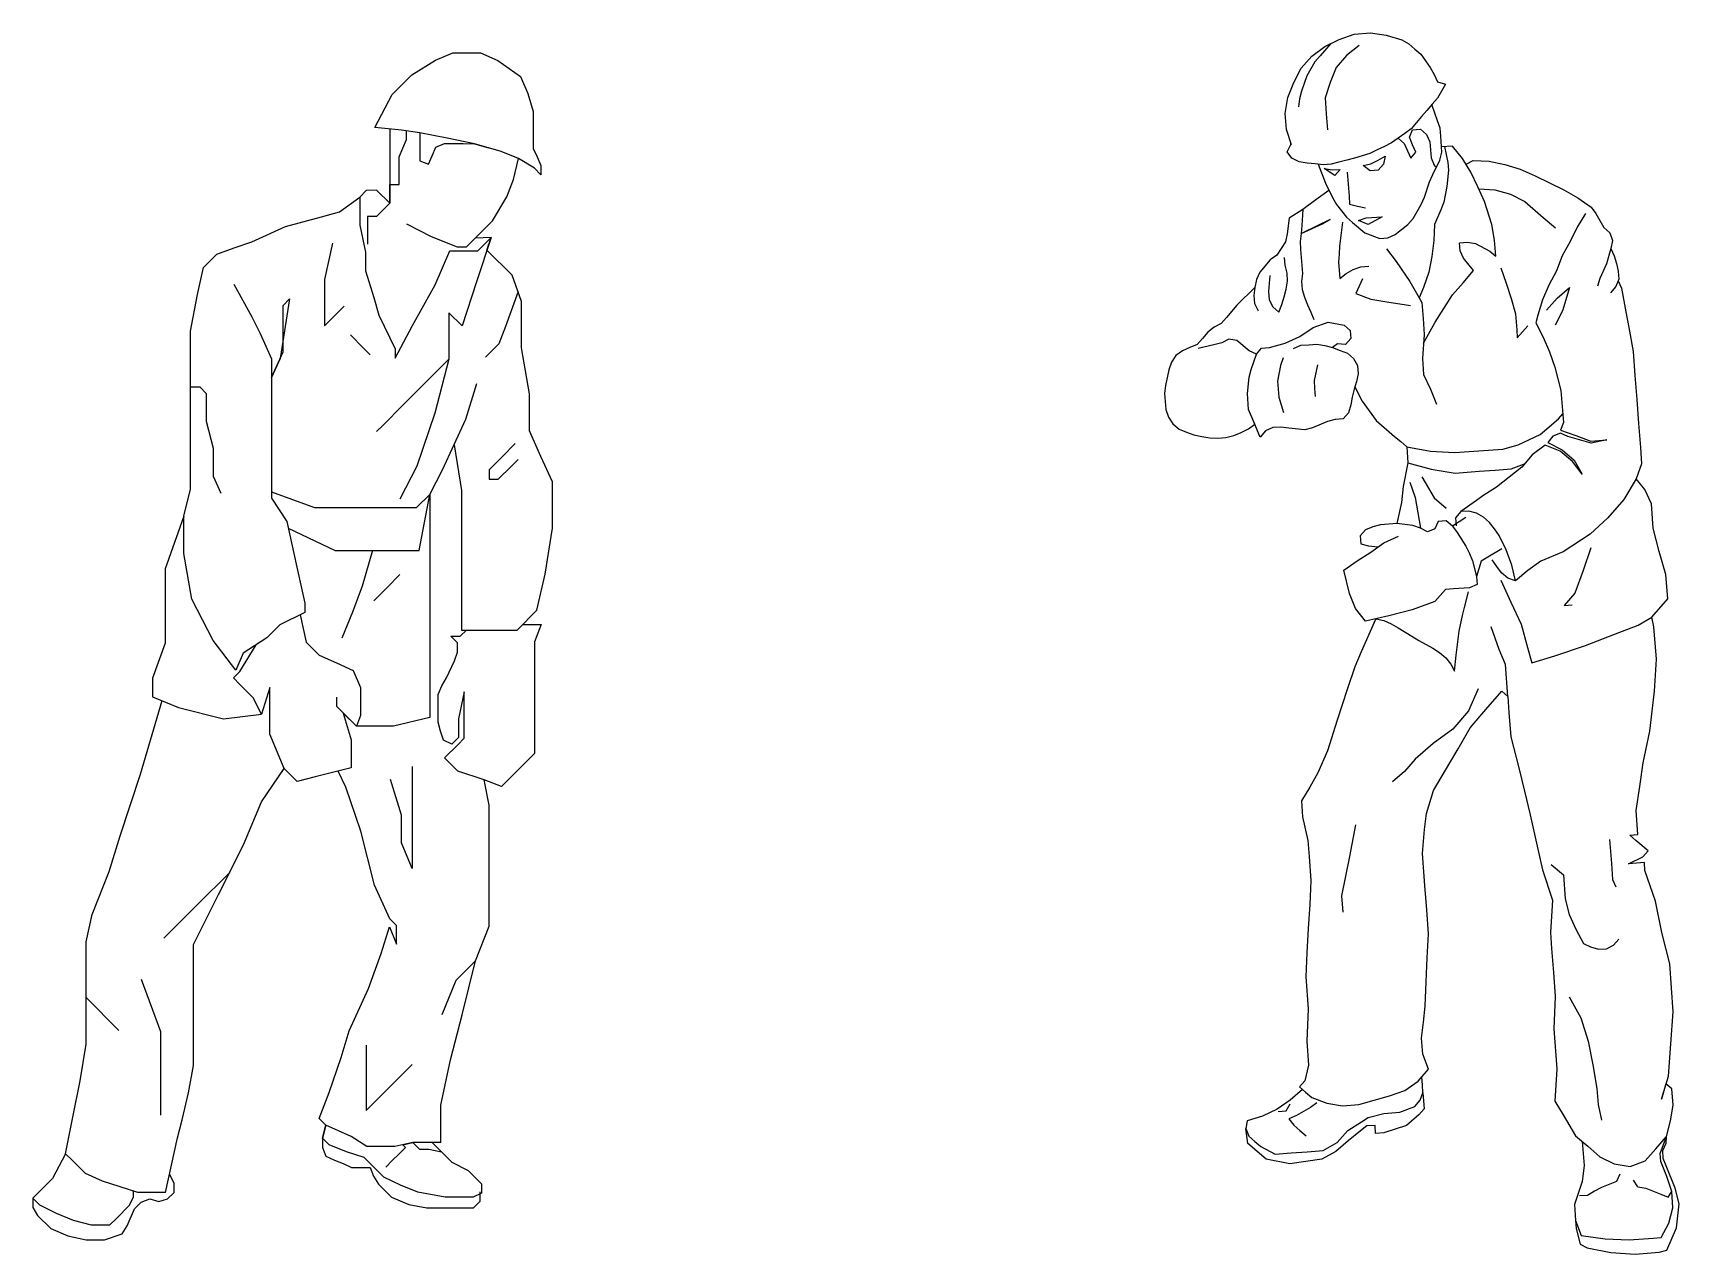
# Model space of a CAD drawing. Header units: millimetres. Extents: x 1863 to 12650, y 1010 to 8049.
# Drawn here: x 7477 to 9685, y 3498 to 5137 of the extents above; entities that cross this region are included whole.
import ezdxf

# ---------------------------------------------------------------- set-up
doc = ezdxf.new("R2010")
doc.units = ezdxf.units.MM

msp = doc.modelspace()

# ---------------------------------------------------------------- linework, layer by layer
at = {"color": 18, "true_color": 0x000000}
for p, q in [((9210, 5118.7), (9229.4, 5128.1)), ((9229.4, 5128.1), (9249.7, 5135.4)), ((9249.7, 5135.4), (9271.2, 5137)), ((9271.2, 5137), (9292.6, 5134)), ((9292.6, 5134), (9313.3, 5127.6)), ((9313.3, 5127.6), (9322.7, 5122.4)), ((8017.3, 5100.6), (8040.3, 5110.2)), ((8040.3, 5110.2), (8077.7, 5110.2)), ((8077.7, 5110.2), (8100.6, 5100.1)), ((9178.4, 5089.5), (9192.5, 5105.9)), ((9192.5, 5105.9), (9210, 5118.7)), ((9203.9, 5106.2), (9196.8, 5098)), ((9218, 5122.6), (9203.9, 5106.2)), ((9239.3, 5106.9), (9225.2, 5090.5)), ((9256.3, 5120.2), (9239.3, 5106.9)), ((9322.7, 5122.4), (9330.9, 5115.4)), ((9330.9, 5115.4), (9339.1, 5108.3)), ((9339.1, 5108.3), (9351.6, 5090.7)), ((7959.1, 5054.3), (7985.6, 5080.7)), ((7985.6, 5080.7), (8017.3, 5100.6)), ((8100.6, 5100.1), (8131, 5078.3)), ((9168.6, 5070.3), (9178.4, 5089.5)), ((9186.2, 5079.3), (9182.5, 5069.1)), ((9196.8, 5098), (9186.2, 5079.3)), ((9225.2, 5090.5), (9217.3, 5070.4)), ((9351.6, 5090.7), (9356.9, 5081.3)), ((9356.9, 5081.3), (9361.5, 5071.5)), ((8131, 5078.3), (8141.2, 5055.6)), ((9160.3, 5050.3), (9168.6, 5070.3)), ((9178.8, 5058.9), (9176.3, 5048.4)), ((9182.5, 5069.1), (9178.8, 5058.9)), ((9217.3, 5070.4), (9210.4, 5050)), ((9366.8, 5058.7), (9361.2, 5049.4)), ((9361.5, 5071.5), (9371.8, 5068.2)), ((9371.8, 5068.2), (9366.8, 5058.7)), ((7935.7, 5010.2), (7959.1, 5054.3)), ((8141.2, 5055.6), (8148.3, 5031.6)), ((9157, 5029), (9160.3, 5050.3)), ((9176.3, 5048.4), (9175, 5037.7)), ((9210.4, 5050), (9212, 5028.4)), ((9354.1, 5041.2), (9347.1, 5033.1)), ((9354, 5039.6), (9354.1, 5041.2)), ((9361.1, 5019.2), (9354, 5039.6)), ((9361.2, 5049.4), (9354.1, 5041.2)), ((8148.3, 5031.6), (8148.3, 5006.7)), ((9158.6, 5007.5), (9157, 5029)), ((9212, 5028.4), (9212.8, 5017.6)), ((9212.8, 5017.6), (9213.6, 5006.9)), ((9333, 5016.7), (9325.9, 5008.5)), ((9340, 5024.9), (9333, 5016.7)), ((9347.1, 5033.1), (9340, 5024.9)), ((9364.9, 5009.1), (9361.1, 5019.2)), ((7971.4, 5006.7), (7935.7, 5010.2)), ((7955.8, 5008.2), (7955.8, 4983.3)), ((7968.3, 4970.8), (7978, 4993.8)), ((7996.1, 5002.9), (7971.4, 5006.7)), ((7978, 4993.8), (7978, 5005.7)), ((8032.8, 4995.9), (7996.1, 5002.9)), ((7996.1, 5002.9), (7996.1, 4990.4)), ((8069.4, 4988), (8032.8, 4995.9)), ((8148.3, 5006.7), (8148.3, 4994.2)), ((8148.3, 4994.2), (8148.3, 4981.7)), ((9165.6, 4987), (9158.6, 5007.5)), ((9308.5, 4995.8), (9299.7, 4989.5)), ((9317.3, 5002), (9308.5, 4995.8)), ((9308.5, 4995.8), (9316.7, 4988.7)), ((9325.9, 5008.5), (9317.3, 5002)), ((9323.8, 4996.9), (9327.6, 5007)), ((9327.6, 4986.8), (9323.8, 4996.9)), ((9327.6, 5007), (9338.3, 5007.8)), ((9338.3, 5007.8), (9346.5, 5000.8)), ((9346.5, 5000.8), (9351.1, 4991)), ((9351.1, 4991), (9351.9, 4980.2)), ((9365.7, 4998.3), (9364.9, 5009.1)), ((9367.3, 4976.8), (9365.7, 4998.3)), ((7955.8, 4983.3), (7955.8, 4933.4)), ((7968.3, 4958.3), (7968.3, 4970.8)), ((7996.1, 4990.4), (7996.1, 4965.5)), ((8007.6, 4960.7), (8012.8, 4972.1)), ((8012.8, 4972.1), (8017.7, 4983.5)), ((8017.7, 4983.5), (8029.1, 4988.5)), ((8029.1, 4988.5), (8041.6, 4988.5)), ((8041.6, 4988.5), (8054.1, 4988.5)), ((8054.1, 4988.5), (8069.4, 4988)), ((8105.4, 4977.8), (8069.4, 4988)), ((8069.4, 4988), (8088.4, 4982.6)), ((8128.6, 4968.5), (8105.4, 4977.8)), ((8148.3, 4981.7), (8153.7, 4970.5)), ((8153.7, 4970.5), (8158.6, 4959)), ((9159.7, 4977.5), (9164.7, 4987.1)), ((9165.9, 4968.7), (9159.7, 4977.5)), ((9164.7, 4987.1), (9164.5, 4990.1)), ((9175.6, 4964), (9165.9, 4968.7)), ((9249.9, 4969.1), (9239.5, 4966.1)), ((9260.3, 4972.1), (9249.9, 4969.1)), ((9270.6, 4975.4), (9260.3, 4972.1)), ((9280.4, 4979.9), (9270.6, 4975.4)), ((9290.2, 4984.4), (9280.4, 4979.9)), ((9281.7, 4966.2), (9291, 4971.6)), ((9291, 4971.6), (9288.9, 4961)), ((9299.7, 4989.5), (9290.2, 4984.4)), ((9316.7, 4988.7), (9321.1, 4978.8)), ((9321.1, 4978.8), (9325.3, 4968.9)), ((9325.3, 4968.9), (9332.4, 4977.1)), ((9332.4, 4977.1), (9327.6, 4986.8)), ((9351.9, 4980.2), (9352.7, 4969.4)), ((9352.7, 4969.4), (9356.8, 4959.4)), ((9364.2, 4966.4), (9367.3, 4976.8)), ((9381.2, 4985.2), (9366.8, 4984.2)), ((9370.5, 4984.4), (9375.1, 4963.3)), ((9394.9, 4968.5), (9381.2, 4985.2)), ((7968.3, 4933.4), (7968.3, 4958.3)), ((7996.1, 4965.5), (8007.6, 4960.7)), ((8121.7, 4940.5), (8128.6, 4968.5)), ((8149.8, 4955.4), (8128.6, 4968.5)), ((8158.6, 4946.6), (8149.8, 4955.4)), ((8158.6, 4959), (8158.6, 4946.6)), ((9186.3, 4962.2), (9175.6, 4964)), ((9197, 4961.1), (9186.3, 4962.2)), ((9207.8, 4960.1), (9197, 4961.1)), ((9201.3, 4960.7), (9210.9, 4935.5)), ((9218.5, 4960.9), (9207.8, 4960.1)), ((9209.2, 4955.1), (9219.8, 4953.1)), ((9223.5, 4945.7), (9209.2, 4955.1)), ((9229.1, 4963.4), (9218.5, 4960.9)), ((9219.8, 4953.1), (9230.5, 4953.9)), ((9230.5, 4953.9), (9223.5, 4945.7)), ((9239.5, 4966.1), (9229.1, 4963.4)), ((9240.2, 4950.2), (9241.8, 4928.6)), ((9261.4, 4959), (9271.9, 4961.5)), ((9271.1, 4952), (9261.4, 4959)), ((9281.9, 4952.8), (9271.1, 4952)), ((9271.9, 4961.5), (9281.7, 4966.2)), ((9288.9, 4961), (9281.9, 4952.8)), ((9350.4, 4937.1), (9355.2, 4946.8)), ((9355.2, 4946.8), (9364.2, 4966.4)), ((9356.8, 4959.4), (9359.8, 4956.8)), ((9375.9, 4952.6), (9374, 4931)), ((9375.1, 4963.3), (9375.9, 4952.6)), ((9406.1, 4950), (9394.9, 4968.5)), ((9399.6, 4960.8), (9409, 4966)), ((9415.6, 4930.6), (9406.1, 4950)), ((9409, 4966), (9430.6, 4964.8)), ((9430.6, 4964.8), (9451.8, 4960.6)), ((9451.8, 4960.6), (9472.4, 4954.3)), ((9472.4, 4954.3), (9492.1, 4945.3)), ((7924.3, 4925.5), (7915.5, 4916.7)), ((7924.3, 4925.5), (7915.5, 4916.7)), ((7938.2, 4926.1), (7924.3, 4925.5)), ((7955.8, 4908.4), (7938.2, 4926.1)), ((7955.8, 4933.4), (7955.8, 4908.4)), ((7955.8, 4908.4), (7955.8, 4933.4)), ((7955.8, 4933.4), (7968.3, 4933.4)), ((8113, 4917.1), (8121.7, 4940.5)), ((9215.6, 4925.7), (9198.2, 4913)), ((9210.9, 4935.5), (9220.3, 4916)), ((9241.8, 4928.6), (9242.6, 4917.9)), ((9344, 4916.5), (9350.4, 4937.1)), ((9374, 4931), (9369.9, 4909.9)), ((9424.3, 4910.9), (9415.6, 4930.6)), ((9416.9, 4927.8), (9438.4, 4926.2)), ((9438.4, 4926.2), (9459.2, 4920.4)), ((9492.1, 4945.3), (9511.4, 4935.7)), ((9511.4, 4935.7), (9530.9, 4926.4)), ((9530.9, 4926.4), (9549.6, 4915.6)), ((7888.3, 4897), (7915.5, 4916.7)), ((7915.5, 4916.7), (7915.5, 4904.2)), ((7915.5, 4904.2), (7915.5, 4879.2)), ((7955.8, 4908.4), (7938.2, 4890.8)), ((8093.7, 4885), (8113, 4917.1)), ((9198.2, 4913), (9180.8, 4900.2)), ((9220.3, 4916), (9225.7, 4906.7)), ((9225.7, 4906.7), (9239.1, 4889.7)), ((9242.6, 4917.9), (9243.4, 4907.1)), ((9243.4, 4907.1), (9253.9, 4904.6)), ((9253.9, 4904.6), (9264.5, 4902.3)), ((9328.7, 4887.9), (9339.4, 4906.7)), ((9339.4, 4906.7), (9344, 4916.5)), ((9369.9, 4909.9), (9365.8, 4899.8)), ((9434.1, 4880), (9424.3, 4910.9)), ((9459.2, 4920.4), (9478.5, 4910.6)), ((9478.5, 4910.6), (9503, 4889.5)), ((9549.6, 4915.6), (9567.4, 4903.3)), ((9567.4, 4903.3), (9573.7, 4894.6)), ((7816.1, 4877.1), (7864.2, 4890.4)), ((7864.2, 4890.4), (7888.3, 4897)), ((7938.2, 4890.8), (7925.7, 4890.8)), ((7925.7, 4890.8), (7925.7, 4878.3)), ((7978, 4880.8), (8011.4, 4863.9)), ((8076.1, 4867.4), (8093.7, 4885)), ((9162.5, 4888.6), (9159.5, 4867.2)), ((9180.8, 4900.2), (9162.5, 4888.6)), ((9180.8, 4900.2), (9179.5, 4878.6)), ((9217.4, 4886.4), (9180.5, 4868.8)), ((9188.3, 4872.3), (9208, 4881.1)), ((9208, 4881.1), (9217.4, 4886.4)), ((9233.8, 4882.9), (9232.3, 4872.2)), ((9239.1, 4889.7), (9247.3, 4882.7)), ((9247.3, 4882.7), (9263.6, 4868.6)), ((9255.5, 4885.2), (9265.7, 4888.8)), ((9268.2, 4880.1), (9255.5, 4885.2)), ((9265.7, 4888.8), (9287.2, 4890.4)), ((9287.2, 4890.4), (9268.2, 4880.1)), ((9321.7, 4879.8), (9328.7, 4887.9)), ((9365.8, 4899.8), (9357.2, 4880)), ((9503, 4889.5), (9519.4, 4875.4)), ((9560, 4894.7), (9548.5, 4876.3)), ((9573.7, 4894.6), (9578.9, 4885.1)), ((9578.9, 4885.1), (9584.2, 4875.7)), ((7770.6, 4856.6), (7816.1, 4877.1)), ((7915.5, 4879.2), (7923.4, 4842.7)), ((7925.7, 4878.3), (7925.7, 4853.4)), ((8011.4, 4863.9), (8046, 4849.8)), ((8058.5, 4849.8), (8076.1, 4867.4)), ((8091.6, 4862.3), (8070.3, 4861.6)), ((8091.6, 4862.3), (8072.3, 4803)), ((8073.9, 4844.7), (8091.6, 4862.3)), ((8086.1, 4845.4), (8091.6, 4862.3)), ((9159.5, 4867.2), (9157.6, 4856.6)), ((9178.4, 4867.9), (9177, 4857.2)), ((9179.5, 4878.6), (9178.4, 4867.9)), ((9178.4, 4867.9), (9188.3, 4872.3)), ((9180.5, 4868.8), (9178.4, 4867.9)), ((9232.3, 4872.2), (9230, 4850.7)), ((9263.6, 4868.6), (9284, 4861.3)), ((9284, 4861.3), (9294.7, 4862.1)), ((9294.7, 4862.1), (9304.6, 4866.5)), ((9304.6, 4866.5), (9321.7, 4879.8)), ((9356.4, 4858.4), (9353.9, 4837)), ((9357.2, 4880), (9356.4, 4858.4)), ((9437.9, 4858.7), (9434.1, 4880)), ((9439.5, 4837.2), (9437.9, 4858.7)), ((9548.5, 4876.3), (9539.1, 4856.9)), ((9584.2, 4875.7), (9592.4, 4868.6)), ((9592.4, 4868.6), (9596.1, 4858.5)), ((9596.1, 4858.5), (9593.9, 4847.9)), ((7705.9, 4822.4), (7723.6, 4840)), ((7723.6, 4840), (7747.1, 4848.4)), ((7747.1, 4848.4), (7770.6, 4856.6)), ((7879, 4854.9), (7868.1, 4806.2)), ((7923.4, 4842.7), (7923.4, 4817.7)), ((8016.8, 4798.8), (8036.5, 4844.7)), ((8036.5, 4844.7), (8073.9, 4844.7)), ((8046, 4849.8), (8058.5, 4849.8)), ((8119.8, 4811.8), (8086.1, 4845.4)), ((9145.7, 4838.6), (9137, 4832.3)), ((9157.6, 4856.6), (9145.7, 4838.6)), ((9177, 4857.2), (9177.7, 4846.4)), ((9177.7, 4846.4), (9179.3, 4824.8)), ((9229.2, 4840), (9228.7, 4829.2)), ((9230, 4850.7), (9229.2, 4840)), ((9292.9, 4847.3), (9306, 4830.2)), ((9353.9, 4837), (9349.5, 4815.8)), ((9390.9, 4855.4), (9401.6, 4856.1)), ((9391.6, 4844.6), (9390.9, 4855.4)), ((9396.3, 4834.8), (9391.6, 4844.6)), ((9401.6, 4856.1), (9412.3, 4854.5)), ((9412.3, 4854.5), (9431.3, 4844.2)), ((9431.3, 4844.2), (9439.5, 4837.2)), ((9528.6, 4838), (9520.9, 4817.8)), ((9539.1, 4856.9), (9528.6, 4838)), ((9593.9, 4847.9), (9588, 4827.1)), ((9593.9, 4847.9), (9598.2, 4838)), ((9598.2, 4838), (9601.2, 4827.7)), ((7697.9, 4785.8), (7705.9, 4822.4)), ((7923.4, 4817.7), (7934.3, 4781.9)), ((9122.9, 4815.9), (9118.6, 4806)), ((9137, 4832.3), (9122.9, 4815.9)), ((9156.8, 4825.1), (9156, 4835.8)), ((9159.4, 4814.6), (9156.8, 4825.1)), ((9160.2, 4803.8), (9159.4, 4814.6)), ((9180.1, 4814.1), (9179, 4803.3)), ((9179.3, 4824.8), (9180.1, 4814.1)), ((9228.7, 4829.2), (9230.3, 4807.6)), ((9230.3, 4807.6), (9238.9, 4814.2)), ((9238.9, 4814.2), (9248.2, 4819.7)), ((9248.2, 4819.7), (9258.4, 4823.2)), ((9258.4, 4823.2), (9269.1, 4824)), ((9306, 4830.2), (9324.3, 4803.5)), ((9349.5, 4815.8), (9342.6, 4795.4)), ((9395.7, 4801.6), (9409.8, 4818)), ((9409.8, 4818), (9396.3, 4834.8)), ((9446.4, 4821.7), (9453.3, 4801.2)), ((9520.9, 4817.8), (9510.8, 4798.7)), ((9588, 4827.1), (9579.1, 4807.5)), ((9601.2, 4827.7), (9603.8, 4817.2)), ((9603.8, 4817.2), (9604.6, 4806.4)), ((7746.4, 4799.6), (7770.9, 4756.1)), ((7868.1, 4806.2), (7868.1, 4768.8)), ((7986.2, 4744.5), (8016.8, 4798.8)), ((8072.3, 4803), (8052.9, 4743.8)), ((8132.7, 4776.7), (8119.8, 4811.8)), ((9116.1, 4795.5), (9092.3, 4771.7)), ((9116.1, 4795.5), (9115.1, 4784.7)), ((9118.6, 4806), (9116.1, 4795.5)), ((9136.4, 4811.3), (9134.7, 4789.8)), ((9155.7, 4782.7), (9158.3, 4793.2)), ((9158.3, 4793.2), (9160.2, 4803.8)), ((9179, 4803.3), (9179.8, 4792.6)), ((9179.8, 4792.6), (9182.7, 4782.2)), ((9260.6, 4806.9), (9251.6, 4787.3)), ((9324.3, 4803.5), (9340.4, 4775.3)), ((9342.6, 4795.4), (9336.8, 4781.7)), ((9381.6, 4785.3), (9395.7, 4801.6)), ((9453.3, 4801.2), (9460.2, 4780.8)), ((9510.8, 4798.7), (9502, 4779)), ((9521.8, 4781.2), (9538.2, 4795.2)), ((9538.2, 4795.2), (9532.1, 4774.5)), ((9579.1, 4807.5), (9575.8, 4797.2)), ((9600.3, 4796.5), (9593.3, 4788.3)), ((9604.6, 4806.4), (9600.3, 4796.5)), ((9603.7, 4804.4), (9608.3, 4794.6)), ((9608.3, 4794.6), (9613.8, 4762.7)), ((7688.4, 4736.9), (7697.9, 4785.8)), ((7821.4, 4780), (7808.6, 4699.9)), ((7812.6, 4771.2), (7821.4, 4780)), ((7812.6, 4733.8), (7812.6, 4771.2)), ((7868.1, 4743.8), (7894.6, 4770.3)), ((7934.3, 4781.9), (7941.3, 4758)), ((8127.8, 4789.8), (8111.2, 4742.8)), ((8132.7, 4714.3), (8132.7, 4776.7)), ((9092.3, 4771.7), (9078.2, 4755.3)), ((9115.1, 4784.7), (9115.9, 4774)), ((9115.9, 4774), (9120.5, 4764.2)), ((9134.7, 4789.8), (9135.5, 4779)), ((9135.5, 4779), (9140.4, 4769.4)), ((9148.6, 4762.3), (9152.4, 4772.4)), ((9152.4, 4772.4), (9155.7, 4782.7)), ((9182.7, 4782.2), (9187, 4772.3)), ((9187, 4772.3), (9191.4, 4762.4)), ((9251.6, 4787.3), (9271.9, 4779.9)), ((9271.9, 4779.9), (9293.1, 4775.9)), ((9293.1, 4775.9), (9325.2, 4771.1)), ((9340.4, 4775.3), (9342, 4753.8)), ((9369.7, 4767.2), (9381.6, 4785.3)), ((9460.2, 4780.8), (9465.9, 4759.9)), ((9502, 4779), (9495.9, 4758.3)), ((9507.7, 4764.9), (9521.8, 4781.2)), ((9532.1, 4774.5), (9528.9, 4764.2)), ((7770.9, 4756.1), (7781.8, 4733.6)), ((7868.1, 4768.8), (7868.1, 4743.8)), ((7941.3, 4758), (7962.8, 4712.9)), ((8052.9, 4743.8), (8035.2, 4761.4)), ((8035.2, 4761.4), (8035.2, 4736.5)), ((9078.2, 4755.3), (9071.2, 4747.1)), ((9140.4, 4769.4), (9148.6, 4762.3)), ((9191.4, 4762.4), (9195.5, 4752.4)), ((9194.3, 4741.7), (9214.8, 4748.7)), ((9214.8, 4748.7), (9236, 4744.7)), ((9342, 4753.8), (9343.6, 4732.3)), ((9342.6, 4720.5), (9358.1, 4749)), ((9358.1, 4749), (9369.7, 4767.2)), ((9465.9, 4759.9), (9467.5, 4738.4)), ((9495.9, 4758.3), (9493, 4747.9)), ((9493, 4747.9), (9502.9, 4728.7)), ((9528.9, 4764.2), (9519, 4745)), ((9613.8, 4762.7), (9618, 4741.5)), ((7688.4, 4699.4), (7688.4, 4736.9)), ((7781.8, 4733.6), (7797.3, 4699.6)), ((7812.6, 4708.8), (7812.6, 4733.8)), ((7902.9, 4731.6), (7920.5, 4714)), ((7962.8, 4700.5), (7986.2, 4744.5)), ((8035.2, 4736.5), (8035.2, 4699)), ((8111.2, 4742.8), (8101.9, 4719.7)), ((9046.2, 4727.1), (9039.1, 4718.9)), ((9053.2, 4735.3), (9046.2, 4727.1)), ((9061.7, 4742), (9053.2, 4735.3)), ((9071.2, 4747.1), (9061.7, 4742)), ((9081.5, 4726), (9071.8, 4721.2)), ((9092.2, 4724.4), (9081.5, 4726)), ((9156.9, 4720.5), (9176.6, 4729.4)), ((9176.6, 4729.4), (9194.3, 4741.7)), ((9236, 4744.7), (9244.2, 4737.6)), ((9245, 4726.8), (9237.9, 4718.7)), ((9244.2, 4737.6), (9245, 4726.8)), ((9343.6, 4732.3), (9341, 4700)), ((9467.5, 4738.4), (9468.3, 4727.6)), ((9468.3, 4727.6), (9482.4, 4744)), ((9502.9, 4728.7), (9511.4, 4708.9)), ((9618, 4741.5), (9623.8, 4709.6)), ((7797.3, 4674.6), (7812.6, 4708.8)), ((7920.5, 4714), (7929.4, 4705.1)), ((7962.8, 4712.9), (7962.8, 4700.5)), ((8101.9, 4719.7), (8084.2, 4702)), ((8143.1, 4652.8), (8132.7, 4714.3)), ((9010.3, 4704.3), (9004.6, 4695.1)), ((9019.3, 4710.3), (9010.3, 4704.3)), ((9029.2, 4714.7), (9019.3, 4710.3)), ((9039.1, 4718.9), (9029.2, 4714.7)), ((9061.4, 4718.4), (9040.3, 4713.5)), ((9071.8, 4721.2), (9061.4, 4718.4)), ((9108.5, 4710.3), (9092.2, 4724.4)), ((9118.3, 4705.7), (9108.5, 4710.3)), ((9111.2, 4685.3), (9118.3, 4705.7)), ((9118.3, 4705.7), (9125.4, 4713.9)), ((9125.4, 4713.9), (9136.1, 4714.6)), ((9136.1, 4714.6), (9156.9, 4720.5)), ((9168, 4713.5), (9177.9, 4717.8)), ((9177.9, 4717.8), (9188.7, 4718.6)), ((9188.7, 4718.6), (9199.5, 4719.4)), ((9199.5, 4719.4), (9210.1, 4717.7)), ((9210.1, 4717.7), (9220.5, 4714.8)), ((9227.2, 4719.7), (9220.5, 4714.8)), ((9220.5, 4714.8), (9230.6, 4711)), ((9237.9, 4718.7), (9227.2, 4719.7)), ((9230.6, 4711), (9240.7, 4707)), ((9240.7, 4707), (9248.8, 4699.9)), ((9511.4, 4708.9), (9518.6, 4688.5)), ((9623.8, 4709.6), (9626.2, 4677.3)), ((7688.4, 4662), (7688.4, 4699.4)), ((7808.6, 4699.9), (7797.3, 4674.6)), ((7797.3, 4699.6), (7797.3, 4674.6)), ((8035.2, 4699), (8008.8, 4672.6)), ((8035.2, 4699), (8016.1, 4626.7)), ((9001, 4685), (8996.5, 4663.8)), ((9004.6, 4695.1), (9001, 4685)), ((9108.6, 4674.8), (9111.2, 4685.3)), ((9150.8, 4690.8), (9146.7, 4669.6)), ((9154.1, 4701.1), (9150.8, 4690.8)), ((9200.3, 4691.6), (9195.7, 4670.5)), ((9248.8, 4699.9), (9254, 4690.5)), ((9254, 4690.5), (9254.8, 4679.7)), ((9341, 4700), (9342.6, 4678.4)), ((9518.6, 4688.5), (9526.9, 4657.2)), ((7688.4, 4637.1), (7688.4, 4662)), ((7688.4, 4662), (7700.9, 4662)), ((7700.9, 4662), (7709.7, 4653.2)), ((7797.3, 4674.6), (7797.3, 4637.2)), ((8008.8, 4672.6), (7973.5, 4637.3)), ((8058, 4618.8), (8072.4, 4666.6)), ((8996.5, 4663.8), (8995.2, 4653.1)), ((9106.3, 4653.3), (9108.6, 4674.8)), ((9146.7, 4669.6), (9147.5, 4658.8)), ((9195.7, 4670.5), (9196.5, 4659.7)), ((9196.5, 4659.7), (9197.3, 4649)), ((9252.6, 4669.1), (9249.3, 4658.8)), ((9250.4, 4662.2), (9260.3, 4643)), ((9254.8, 4679.7), (9252.6, 4669.1)), ((9342.6, 4678.4), (9351.7, 4658.8)), ((9626.2, 4677.3), (9628.6, 4645)), ((7709.7, 4653.2), (7709.7, 4615.8)), ((8143.1, 4602.9), (8143.1, 4652.8)), ((8995.2, 4653.1), (8996, 4642.3)), ((8996, 4642.3), (8996.8, 4631.6)), ((9107.9, 4631.8), (9106.3, 4653.3)), ((9147.5, 4658.8), (9148.3, 4648.1)), ((9148.3, 4648.1), (9154.7, 4627.4)), ((9244.8, 4637.7), (9241.9, 4627.3)), ((9246.9, 4648.3), (9244.8, 4637.7)), ((9249.3, 4658.8), (9246.9, 4648.3)), ((9260.3, 4643), (9279.2, 4616.7)), ((9351.7, 4658.8), (9360, 4638.9)), ((9526.9, 4657.2), (9528.5, 4635.6)), ((9628.6, 4645), (9631, 4612.7)), ((7688.4, 4574.7), (7688.4, 4637.1)), ((7709.7, 4615.8), (7718.9, 4579.5)), ((7797.3, 4637.2), (7797.3, 4574.9)), ((7973.5, 4637.3), (7947, 4610.8)), ((8016.1, 4626.7), (7992.2, 4555.7)), ((8026.7, 4550.8), (8058, 4618.8)), ((8996.8, 4631.6), (9000.5, 4621.5)), ((9000.5, 4621.5), (9006.4, 4612.4)), ((9116.3, 4611.9), (9107.9, 4631.8)), ((9123.5, 4594.7), (9111, 4624.3)), ((9213.7, 4615.3), (9193.8, 4606.9)), ((9224.1, 4618.3), (9213.7, 4615.3)), ((9234.8, 4619.1), (9224.1, 4618.3)), ((9241.9, 4627.3), (9234.8, 4619.1)), ((9279.2, 4616.7), (9303.7, 4595.5)), ((9499.1, 4598.1), (9523.7, 4619.1)), ((9523.7, 4619.1), (9529.2, 4625.6)), ((9528.5, 4635.6), (9530.1, 4614.1)), ((7947, 4610.8), (7938.2, 4602)), ((8158.3, 4568.7), (8143.1, 4602.9)), ((9006.4, 4612.4), (9014.6, 4605.3)), ((9014.6, 4605.3), (9024.5, 4601)), ((9024.5, 4601), (9034.6, 4597.4)), ((9034.6, 4597.4), (9045.2, 4595.2)), ((9045.2, 4595.2), (9055.9, 4593.8)), ((9055.9, 4593.8), (9066.7, 4593.1)), ((9066.7, 4593.1), (9077.5, 4593.9)), ((9077.5, 4593.9), (9087.9, 4596.6)), ((9087.9, 4596.6), (9097.8, 4600.9)), ((9097.8, 4600.9), (9107.6, 4605.5)), ((9107.6, 4605.5), (9116.3, 4611.9)), ((9130.6, 4602.8), (9123.5, 4594.7)), ((9140.4, 4607.3), (9130.6, 4602.8)), ((9151.2, 4608.1), (9140.4, 4607.3)), ((9161.8, 4606.4), (9151.2, 4608.1)), ((9183.3, 4604.4), (9161.8, 4606.4)), ((9193.8, 4606.9), (9183.3, 4604.4)), ((9303.7, 4595.5), (9311.9, 4588.5)), ((9469.7, 4584.3), (9499.1, 4598.1)), ((9516.2, 4595.7), (9509.2, 4587.5)), ((9526.3, 4599.7), (9516.2, 4595.7)), ((9530.1, 4614.1), (9526.3, 4604)), ((9526.3, 4604), (9546.7, 4596.7)), ((9536.2, 4595.6), (9526.3, 4599.7)), ((9567.4, 4586.6), (9536.2, 4595.6)), ((9546.7, 4596.7), (9567, 4589.3)), ((9631, 4612.7), (9633.4, 4580.4)), ((7688.4, 4524.8), (7688.4, 4574.7)), ((7718.9, 4579.5), (7718.9, 4542.1)), ((7797.3, 4574.9), (7797.3, 4537.4)), ((8042.1, 4584.3), (8051.9, 4522.7)), ((8124.2, 4585.8), (8106.6, 4568.1)), ((9311.9, 4588.5), (9320.1, 4581.4)), ((9320.1, 4581.4), (9321.7, 4559.9)), ((9320.1, 4581.4), (9352, 4575.7)), ((9352, 4575.7), (9384.3, 4573.7)), ((9384.3, 4573.7), (9416.6, 4576)), ((9416.6, 4576), (9448.9, 4578.4)), ((9448.9, 4578.4), (9469.7, 4584.3)), ((9505.7, 4583.8), (9488.5, 4570.7)), ((9525.9, 4575.9), (9505.7, 4583.8)), ((9509.2, 4587.5), (9528.3, 4577.6)), ((9542.2, 4561.8), (9525.9, 4575.9)), ((9528.3, 4577.6), (9544.7, 4563.5)), ((9567, 4589.3), (9588.5, 4590.9)), ((9588.5, 4590.9), (9567.4, 4586.6)), ((9633.4, 4580.4), (9635, 4558.8)), ((7992.2, 4555.7), (7969.3, 4511.4)), ((8009.5, 4517.6), (8026.7, 4550.8)), ((8106.6, 4568.1), (8088.9, 4550.5)), ((8088.9, 4550.5), (8088.9, 4538)), ((8101.4, 4538), (8119, 4555.6)), ((8119, 4555.6), (8127.8, 4564.5)), ((8173.9, 4534.7), (8158.3, 4568.7)), ((9321.7, 4559.9), (9315.1, 4528.1)), ((9321.7, 4559.9), (9353, 4551.5)), ((9353, 4551.5), (9385, 4546.3)), ((9417.3, 4548.7), (9438.8, 4550.3)), ((9438.8, 4550.3), (9460.3, 4551.9)), ((9474.4, 4554.3), (9457.5, 4541)), ((9460.3, 4551.9), (9478.1, 4558.5)), ((9488.5, 4570.7), (9474.4, 4554.3)), ((9555.5, 4544.8), (9542.2, 4561.8)), ((9544.7, 4563.5), (9555.5, 4544.8)), ((9635, 4558.8), (9627.8, 4538.5)), ((7718.9, 4542.1), (7729, 4519.3)), ((7797.3, 4537.4), (7797.3, 4512.5)), ((8088.9, 4538), (8101.4, 4538)), ((8173.9, 4472.3), (8173.9, 4534.7)), ((9315.1, 4528.1), (9312.9, 4506.7)), ((9324.3, 4534), (9331.5, 4513.6)), ((9340.2, 4541.2), (9356.6, 4513.2)), ((9385, 4546.3), (9417.3, 4548.7)), ((9440.5, 4527.6), (9422.3, 4515.9)), ((9457.5, 4541), (9440.5, 4527.6)), ((9627.8, 4538.5), (9611.2, 4510.7)), ((9639.2, 4524.4), (9627.8, 4538.5)), ((7679.7, 4488.4), (7688.4, 4524.8)), ((7797.3, 4520.9), (7854.6, 4499.9)), ((7797.3, 4512.5), (7817.7, 4481.1)), ((7991.8, 4499.9), (8009.5, 4517.6)), ((7995, 4442.4), (8009.5, 4517.6)), ((8009.5, 4517.6), (8009.5, 4455.2)), ((8051.9, 4522.7), (8051.9, 4447.9)), ((9312.9, 4506.7), (9306.6, 4478.4)), ((9331.5, 4513.6), (9338.3, 4472.5)), ((9356.6, 4513.2), (9373, 4499.1)), ((9413.5, 4509.7), (9392.5, 4494.5)), ((9422.3, 4515.9), (9413.5, 4509.7)), ((9611.2, 4510.7), (9590, 4486.1)), ((9648.2, 4504.8), (9639.2, 4524.4)), ((7679.7, 4488.4), (7654.7, 4417.9)), ((7679.7, 4438.5), (7679.7, 4488.4)), ((7854.6, 4499.9), (7904.5, 4499.9)), ((7904.5, 4499.9), (7954.4, 4499.9)), ((7954.4, 4499.9), (7991.8, 4499.9)), ((9399.5, 4486.8), (9381.3, 4475.2)), ((9392.5, 4494.5), (9385.4, 4486.4)), ((9385.4, 4486.4), (9386.2, 4475.6)), ((9403.3, 4495.3), (9392.5, 4494.5)), ((9413.7, 4492.4), (9403.3, 4495.3)), ((9423, 4487), (9413.7, 4492.4)), ((9431.2, 4480), (9423, 4487)), ((9590, 4486.1), (9565.9, 4464.4)), ((9650.6, 4472.5), (9648.2, 4504.8)), ((7817.7, 4481.1), (7831.2, 4420.2)), ((7819.6, 4472.3), (7882.7, 4442.4)), ((8164.2, 4410.7), (8173.9, 4472.3)), ((9264.5, 4470.2), (9257.5, 4462)), ((9257.5, 4462), (9258.3, 4451.2)), ((9274.5, 4474.3), (9264.5, 4470.2)), ((9285, 4476.8), (9274.5, 4474.3)), ((9306.6, 4478.4), (9285, 4476.8)), ((9289.4, 4452.6), (9309, 4461.8)), ((9328, 4476), (9306.6, 4478.4)), ((9338.3, 4472.5), (9328, 4476)), ((9347.9, 4467.6), (9338.3, 4472.5)), ((9357.9, 4471.6), (9347.9, 4467.6)), ((9362.4, 4481.4), (9357.9, 4471.6)), ((9373.1, 4482.2), (9362.4, 4481.4)), ((9381.3, 4475.2), (9373.1, 4482.2)), ((9381.3, 4475.2), (9387.6, 4466.4)), ((9387.6, 4466.4), (9399.1, 4448.1)), ((9437.7, 4471.4), (9431.2, 4480)), ((9443.8, 4462.5), (9437.7, 4471.4)), ((9453.6, 4443.2), (9443.8, 4462.5)), ((9565.9, 4464.4), (9529.7, 4440.8)), ((9658.6, 4441.1), (9650.6, 4472.5)), ((7882.7, 4442.4), (7932.6, 4442.4)), ((7932.6, 4442.4), (7918.7, 4394.5)), ((7932.6, 4442.4), (7995, 4442.4)), ((8009.5, 4455.2), (8009.5, 4417.8)), ((8051.9, 4447.9), (8051.9, 4385.5)), ((9253.7, 4428.3), (9271.7, 4440.2)), ((9258.3, 4451.2), (9268.8, 4448.5)), ((9268.8, 4448.5), (9281.5, 4447.1)), ((9271.7, 4440.2), (9289.4, 4452.6)), ((9399.1, 4448.1), (9404.1, 4438.5)), ((9447.5, 4444.8), (9429, 4433.6)), ((9461, 4422.9), (9453.6, 4443.2)), ((9529.7, 4440.8), (9499.9, 4428.2)), ((9567.2, 4446), (9556.5, 4415.4)), ((9667.7, 4410), (9658.6, 4441.1)), ((7654.7, 4417.9), (7654.7, 4368)), ((7690.1, 4377), (7679.7, 4438.5)), ((7831.2, 4420.2), (7842, 4371.5)), ((8009.5, 4417.8), (8009.5, 4367.9)), ((9235.8, 4416.2), (9253.7, 4428.3)), ((9404.1, 4438.5), (9408.3, 4428.6)), ((9408.3, 4428.6), (9413.6, 4407.4)), ((9419.7, 4428.1), (9413.6, 4407.4)), ((9429, 4433.6), (9419.7, 4428.1)), ((9440.8, 4421.1), (9434.8, 4430)), ((9447.3, 4412.5), (9440.8, 4421.1)), ((9465.7, 4401.8), (9461, 4422.9)), ((9499.9, 4428.2), (9482.5, 4415.5)), ((7918.7, 4394.5), (7905.7, 4359.4)), ((7969.4, 4410.1), (7951.8, 4392.4)), ((8153.2, 4362.1), (8164.2, 4410.7)), ((9243.3, 4384.7), (9235.8, 4416.2)), ((9414.3, 4396.6), (9404.3, 4392.5)), ((9413.6, 4407.4), (9414.3, 4396.6)), ((9446.3, 4402.5), (9459.7, 4373)), ((9455.5, 4405.4), (9447.3, 4412.5)), ((9465.7, 4401.8), (9455.5, 4405.4)), ((9482.5, 4415.5), (9465.7, 4401.8)), ((9556.5, 4415.4), (9545.5, 4385)), ((9670.1, 4377.7), (9667.7, 4410)), ((7718.7, 4321.6), (7690.1, 4377)), ((7951.8, 4392.4), (7934.2, 4374.8)), ((8051.9, 4385.5), (8051.9, 4335.6)), ((9251.3, 4364.7), (9243.3, 4384.7)), ((9357.9, 4373.8), (9327.4, 4362.9)), ((9372, 4390.1), (9357.9, 4373.8)), ((9382.8, 4390.9), (9372, 4390.1)), ((9404.3, 4392.5), (9382.8, 4390.9)), ((9397.5, 4365.7), (9402.8, 4386.7)), ((9459.7, 4373), (9473.5, 4343.7)), ((9545.5, 4385), (9531.4, 4368.6)), ((9648.9, 4353.1), (9670.1, 4377.7)), ((7654.7, 4368), (7654.7, 4318.1)), ((7842, 4359), (7808.3, 4342.8)), ((7835.7, 4355.9), (7843.6, 4319.4)), ((7842, 4371.5), (7842, 4359)), ((7905.7, 4359.4), (7891.6, 4324.7)), ((8009.5, 4367.9), (8009.5, 4293.1)), ((8126.8, 4335.6), (8153.2, 4362.1)), ((9264.5, 4347.6), (9251.3, 4364.7)), ((9296.1, 4354.5), (9264.5, 4347.6)), ((9276.2, 4345.8), (9278.8, 4350.7)), ((9278.8, 4350.7), (9289.3, 4348.6)), ((9327.4, 4362.9), (9296.1, 4354.5)), ((9390.4, 4334.1), (9394.6, 4355.3)), ((9394.6, 4355.3), (9397.5, 4365.7)), ((9531.4, 4368.6), (9542.1, 4369.4)), ((9630.3, 4342.2), (9648.9, 4353.1)), ((9651.7, 4339.8), (9648.9, 4353.1)), ((7808.3, 4342.8), (7790.7, 4325.1)), ((8050.2, 4327.2), (8058.6, 4335.6)), ((8051.9, 4335.6), (8089.4, 4335.6)), ((8089.4, 4335.6), (8126.8, 4335.6)), ((8134, 4342.9), (8159, 4342.9)), ((8159, 4342.9), (8149.9, 4319.6)), ((9276.2, 4345.8), (9258.7, 4306.3)), ((9289.3, 4348.6), (9299.2, 4344.1)), ((9299.2, 4344.1), (9308.5, 4338.7)), ((9308.5, 4338.7), (9326.8, 4327.2)), ((9388.8, 4323.5), (9390.4, 4334.1)), ((9444.2, 4309.5), (9433.3, 4340)), ((9473.5, 4343.7), (9481.9, 4312.4)), ((9559.7, 4315.1), (9600.1, 4330.4)), ((9600.1, 4330.4), (9630.3, 4342.2)), ((9654.9, 4296.7), (9651.7, 4339.8)), ((7654.7, 4318.1), (7637.7, 4271.2)), ((7749.1, 4282), (7718.7, 4321.6)), ((7754.8, 4280.1), (7776.6, 4316)), ((7790.7, 4325.1), (7759.2, 4304.8)), ((7843.6, 4319.4), (7861.2, 4301.7)), ((8046.6, 4318.3), (8037.7, 4327.2)), ((8037.7, 4327.2), (8050.2, 4327.2)), ((8046.6, 4305.9), (8046.6, 4318.3)), ((8149.9, 4319.6), (8149.9, 4282.2)), ((9258.7, 4306.3), (9250.6, 4286.3)), ((9326.8, 4327.2), (9336.1, 4321.6)), ((9336.1, 4321.6), (9354.9, 4311.1)), ((9354.9, 4311.1), (9364.1, 4305.4)), ((9386.5, 4302), (9388.8, 4323.5)), ((9452.4, 4289.5), (9444.2, 4309.5)), ((9481.9, 4312.4), (9487.8, 4291.7)), ((9518.9, 4300.9), (9559.7, 4315.1)), ((7759.2, 4304.8), (7749.1, 4282)), ((7861.2, 4301.7), (7884.1, 4291.8)), ((7884.1, 4291.8), (7906.8, 4281.4)), ((8009.5, 4293.1), (8009.5, 4255.6)), ((8031.7, 4271.6), (8042.4, 4294.1)), ((8042.4, 4294.1), (8046.6, 4305.9)), ((9250.6, 4286.3), (9240, 4255.7)), ((9364.1, 4305.4), (9372.3, 4298.4)), ((9372.3, 4298.4), (9379.1, 4290)), ((9379.1, 4290), (9384.2, 4280.5)), ((9384.2, 4280.5), (9386.5, 4302)), ((9455.5, 4246.4), (9452.4, 4289.5)), ((9487.8, 4291.7), (9518.9, 4300.9)), ((9652.5, 4253.5), (9654.9, 4296.7)), ((7637.7, 4271.2), (7637.7, 4246.2)), ((7746, 4271.3), (7754.8, 4280.1)), ((7754.8, 4262.4), (7746, 4271.3)), ((7772.4, 4244.8), (7754.8, 4262.4)), ((7906.8, 4281.4), (7916.7, 4258.5)), ((8025.5, 4260.7), (8031.7, 4271.6)), ((8149.9, 4282.2), (8149.9, 4257.3)), ((7621.3, 4142.4), (7650.4, 4241)), ((7637.7, 4246.2), (7672.2, 4231.9)), ((7783.9, 4222.7), (7772.4, 4244.8)), ((7794.7, 4258.5), (7783.9, 4222.7)), ((7794.7, 4233.5), (7794.7, 4258.5)), ((7884.6, 4233.1), (7884.6, 4245.5)), ((7916.7, 4258.5), (7916.7, 4221.1)), ((8009.5, 4255.6), (8009.5, 4218.2)), ((8020.7, 4249.2), (8025.5, 4260.7)), ((8020.7, 4236.8), (8020.7, 4249.2)), ((8055.7, 4252.9), (8048, 4216.3)), ((8055.7, 4227.9), (8055.7, 4252.9)), ((8149.9, 4257.3), (8149.9, 4219.8)), ((9240, 4255.7), (9226.5, 4214.6)), ((9415.9, 4256.9), (9402.9, 4227.2)), ((9426.2, 4228.9), (9447.4, 4253.4)), ((9447.4, 4253.4), (9455.5, 4246.4)), ((9455.5, 4246.4), (9457.1, 4224.8)), ((9646.3, 4199.9), (9652.5, 4253.5)), ((7672.2, 4231.9), (7732.6, 4216.4)), ((7732.6, 4216.4), (7783.9, 4222.7)), ((7794.7, 4196.1), (7794.7, 4233.5)), ((7902.2, 4215.4), (7884.6, 4233.1)), ((7911.1, 4206.6), (7893.4, 4224.2)), ((7893.4, 4224.2), (7904, 4188.3)), ((7916.7, 4221.1), (7911.1, 4206.6)), ((8009.5, 4218.2), (7961, 4206.6)), ((8020.7, 4211.8), (8020.7, 4236.8)), ((8055.7, 4215.5), (8055.7, 4227.9)), ((8149.9, 4219.8), (8149.9, 4169.9)), ((9402.9, 4227.2), (9381.7, 4202.7)), ((9405.1, 4204.4), (9426.2, 4228.9)), ((9457.1, 4224.8), (9459.5, 4192.5)), ((7813.9, 4150), (7794.7, 4196.1)), ((7911.1, 4206.6), (7902.2, 4215.4)), ((7923.5, 4206.6), (7911.1, 4206.6)), ((7961, 4206.6), (7923.5, 4206.6)), ((8023.7, 4199.7), (8020.7, 4211.8)), ((8028, 4188), (8023.7, 4199.7)), ((8048, 4216.3), (8048, 4191.3)), ((8055.7, 4190.5), (8055.7, 4215.5)), ((9226.5, 4214.6), (9213.8, 4173.4)), ((9381.7, 4202.7), (9355.6, 4183.5)), ((9389.1, 4176.2), (9405.1, 4204.4)), ((9637.3, 4157.6), (9646.3, 4199.9)), ((7904, 4188.3), (7904, 4163.4)), ((8039.2, 4182.5), (8028, 4188)), ((8029.3, 4164.1), (8046.9, 4181.7)), ((8048, 4191.3), (8039.2, 4182.5)), ((8046.9, 4181.7), (8055.7, 4190.5)), ((9355.6, 4183.5), (9331.2, 4162.2)), ((9378, 4157.6), (9389.1, 4176.2)), ((9459.5, 4192.5), (9470.2, 4150.7)), ((7904, 4163.4), (7904, 4150.9)), ((7986, 4152.7), (7986, 4077.8)), ((8046.9, 4146.4), (8029.3, 4164.1)), ((8149.9, 4169.9), (8123.4, 4143.5)), ((9213.8, 4173.4), (9200.6, 4143.8)), ((9331.2, 4162.2), (9317.1, 4145.8)), ((9356, 4120.4), (9378, 4157.6)), ((9632.7, 4125.6), (9637.3, 4157.6)), ((7594.2, 4059.4), (7621.3, 4142.4)), ((7783.7, 4105), (7813.9, 4150)), ((7831.5, 4132.4), (7813.9, 4150)), ((7855.7, 4138.5), (7831.5, 4132.4)), ((7904, 4150.9), (7855.7, 4138.5)), ((7896.8, 4124.9), (7886.7, 4146.4)), ((7971.6, 4087.4), (7956.6, 4135)), ((8082.5, 4134.8), (8046.9, 4146.4)), ((8105.8, 4125.8), (8082.5, 4134.8)), ((8089.2, 4100.5), (8082.5, 4134.8)), ((8123.4, 4143.5), (8105.8, 4125.8)), ((9200.6, 4143.8), (9190, 4124.9)), ((9317.1, 4145.8), (9300.8, 4131.7)), ((9470.2, 4150.7), (9477.8, 4119.2)), ((7916.8, 4065.8), (7896.8, 4124.9)), ((9190, 4124.9), (9178.7, 4106.6)), ((9346.5, 4089.5), (9356, 4120.4)), ((9477.8, 4119.2), (9485.6, 4087.7)), ((9627.7, 4093.6), (9632.7, 4125.6)), ((7759.6, 4047.5), (7783.7, 4105)), ((7971.6, 4050), (7971.6, 4087.4)), ((8089.2, 4038.1), (8089.2, 4100.5)), ((9178.7, 4106.6), (9180.3, 4085)), ((9344, 4068), (9346.5, 4089.5)), ((9485.6, 4087.7), (9495, 4045.6)), ((9630.1, 4061.2), (9627.7, 4093.6)), ((7935.2, 3993.3), (7916.8, 4065.8)), ((7986, 4077.8), (7986, 4015.5)), ((9180.3, 4085), (9187.4, 4053.4)), ((9251.1, 4074.2), (9243.3, 4031.7)), ((9341.2, 4035.7), (9344, 4068)), ((7579.5, 4011.7), (7594.2, 4059.4)), ((7726.1, 3980.5), (7759.6, 4047.5)), ((7986, 4015.5), (7971.6, 4050)), ((9187.4, 4053.4), (9189, 4031.9)), ((9495, 4045.6), (9502.3, 4014)), ((9592.2, 4054.6), (9594.6, 4022.3)), ((9619.4, 4060.4), (9630.1, 4061.2)), ((9627.5, 4053.4), (9619.4, 4060.4)), ((9643.9, 4039.3), (9627.5, 4053.4)), ((8089.2, 3975.7), (8089.2, 4038.1)), ((9189, 4031.9), (9191.4, 3999.5)), ((9243.3, 4031.7), (9232.6, 3978.7)), ((9344.4, 3992.7), (9341.2, 4035.7)), ((9513.8, 4021.1), (9530.2, 4007)), ((9594.6, 4022.3), (9596.1, 4000.8)), ((9617.3, 4022), (9636.8, 4031.1)), ((9638.8, 4023.6), (9617.3, 4022)), ((9636.8, 4031.1), (9643.9, 4039.3)), ((9639.6, 4012.8), (9638.8, 4023.6)), ((7556.6, 3953.7), (7579.5, 4011.7)), ((7741.1, 4010.4), (7697, 3966.3)), ((9191.4, 3999.5), (9189.8, 3967.2)), ((9502.3, 4014), (9515.6, 3972.9)), ((9530.2, 4007), (9532.6, 3974.7)), ((9596.1, 4000.8), (9600.3, 3990.8)), ((9653.6, 3971.9), (9639.6, 4012.8)), ((7692.7, 3913.6), (7726.1, 3980.5)), ((7955.9, 3947.9), (7935.2, 3993.3)), ((8089.2, 3938.3), (8089.2, 3975.7)), ((9232.6, 3978.7), (9234.2, 3957.2)), ((9346.8, 3960.3), (9344.4, 3992.7)), ((7548.3, 3917.2), (7556.6, 3953.7)), ((7697, 3966.3), (7652.9, 3922.2)), ((9189.8, 3967.2), (9187.6, 3934.9)), ((9349.2, 3928), (9346.8, 3960.3)), ((9515.6, 3972.9), (9512.8, 3929.8)), ((9532.6, 3974.7), (9538.1, 3953.8)), ((9538.1, 3953.8), (9546.9, 3934.1)), ((9662, 3929.6), (9653.6, 3971.9)), ((7944.3, 3901.6), (7955.5, 3937.3)), ((7955.5, 3937.3), (7964.7, 3914.1)), ((7964.7, 3939), (7955.9, 3947.9)), ((7964.7, 3914.1), (7964.7, 3939)), ((8071, 3891.8), (8089.2, 3938.3)), ((9187.6, 3934.9), (9186, 3902.5)), ((9546.9, 3934.1), (9557, 3915)), ((7548.3, 3842.3), (7548.3, 3917.2)), ((7692.7, 3826.3), (7692.7, 3913.6)), ((9347.5, 3895.7), (9349.2, 3928)), ((9512.8, 3929.8), (9514.4, 3908.3)), ((9557, 3915), (9566.7, 3910.3)), ((9566.7, 3910.3), (9577.1, 3907.2)), ((9587.9, 3908), (9597.6, 3912.6)), ((9597.6, 3912.6), (9604.7, 3920.8)), ((9672.8, 3887.7), (9662, 3929.6)), ((7927.2, 3854.7), (7944.3, 3901.6)), ((8071, 3891.8), (8044.6, 3865.4)), ((8052.9, 3819.2), (8071, 3891.8)), ((9186, 3902.5), (9184.5, 3870.1)), ((9346.3, 3863.3), (9347.5, 3895.7)), ((9514.4, 3908.3), (9516.8, 3875.9)), ((9577.1, 3907.2), (9587.9, 3908)), ((9675.2, 3855.4), (9672.8, 3887.7)), ((7622.2, 3866.9), (7648.1, 3796.7)), ((8044.6, 3865.4), (8025.8, 3819.1)), ((9184.5, 3870.1), (9187.6, 3827.1)), ((9516.8, 3875.9), (9519.2, 3843.6)), ((7901.4, 3797.9), (7927.2, 3854.7)), ((9344.7, 3830.9), (9346.3, 3863.3)), ((9519.2, 3843.6), (9517.4, 3800.5)), ((9537.7, 3843.2), (9553.7, 3815)), ((9677.6, 3823.1), (9675.2, 3855.4)), ((7548.3, 3780), (7548.3, 3842.3)), ((7548.3, 3842.3), (7592.4, 3798.2)), ((7692.7, 3788.8), (7692.7, 3826.3)), ((9187.6, 3827.1), (9186, 3783.9)), ((9342.3, 3809.5), (9344.7, 3830.9)), ((9674.1, 3780.1), (9677.6, 3823.1)), ((8037.1, 3758.9), (8052.9, 3819.2)), ((9340, 3788), (9342.3, 3809.5)), ((9517.4, 3800.5), (9521.4, 3746.6)), ((9553.7, 3815), (9563.2, 3784)), ((7540.5, 3730.7), (7548.3, 3780)), ((7648.1, 3796.7), (7648.1, 3734.3)), ((7692.7, 3751.4), (7692.7, 3788.8)), ((7890.6, 3762.1), (7901.4, 3797.9)), ((7924.3, 3778.3), (7924.3, 3728.4)), ((9186, 3783.9), (9188.4, 3751.6)), ((9341.6, 3766.5), (9340, 3788)), ((9563.2, 3784), (9569.5, 3752.2)), ((9671.2, 3737), (9674.1, 3780.1)), ((7874.5, 3714.9), (7890.6, 3762.1)), ((8024.3, 3697.8), (8037.1, 3758.9)), ((9349.4, 3746.3), (9341.6, 3766.5)), ((7648.1, 3734.3), (7648.1, 3684.4)), ((7685.8, 3714.6), (7692.7, 3751.4)), ((7950.7, 3717.4), (7986, 3752.7)), ((9188.4, 3751.6), (9183.2, 3730.6)), ((9335.3, 3730), (9349.4, 3746.3)), ((9341, 3725.4), (9340.2, 3735.7)), ((9521.4, 3746.6), (9518.9, 3703.5)), ((9569.5, 3752.2), (9575.2, 3720.3)), ((9661.9, 3705.9), (9671.2, 3737)), ((7530.7, 3681.8), (7540.5, 3730.7)), ((7677.5, 3678.2), (7685.8, 3714.6)), ((7861.1, 3679.9), (7874.5, 3714.9)), ((7924.3, 3728.4), (7924.3, 3691)), ((7924.3, 3691), (7950.7, 3717.4)), ((9180, 3719.1), (9163.7, 3704.9)), ((9183.2, 3730.6), (9176.1, 3722.4)), ((9176.1, 3722.4), (9184.3, 3715.4)), ((9184.3, 3715.4), (9192.5, 3708.3)), ((9276.3, 3704.8), (9297.1, 3710.6)), ((9297.1, 3710.6), (9317.5, 3717.6)), ((9317.5, 3717.6), (9335.3, 3730)), ((9337.9, 3704.5), (9341.8, 3714.6)), ((9341.8, 3714.6), (9341, 3725.4)), ((9341.8, 3714.6), (9343.4, 3693.1)), ((9575.2, 3720.3), (9576.8, 3698.8)), ((9667.5, 3726.8), (9661.9, 3705.9)), ((9675.7, 3719.7), (9667.5, 3726.8)), ((9677.3, 3698.2), (9675.7, 3719.7)), ((8024.3, 3647.9), (8024.3, 3697.8)), ((9146, 3692.5), (9126.5, 3683.2)), ((9163.7, 3704.9), (9146, 3692.5)), ((9147.5, 3689.7), (9158.2, 3690.5)), ((9158.2, 3690.5), (9163.6, 3699.9)), ((9190.7, 3694.7), (9172, 3683.9)), ((9199.5, 3701), (9190.7, 3694.7)), ((9192.5, 3708.3), (9212.7, 3700.8)), ((9212.7, 3700.8), (9234, 3697.2)), ((9234, 3697.2), (9255.6, 3698.8)), ((9255.6, 3698.8), (9276.3, 3704.8)), ((9289.2, 3686.8), (9310.8, 3688.4)), ((9310.8, 3688.4), (9330.9, 3696.3)), ((9330.9, 3696.3), (9337.9, 3704.5)), ((9343.4, 3693.1), (9336.3, 3684.9)), ((9518.9, 3703.5), (9529.8, 3684.8)), ((9576.8, 3698.8), (9581.5, 3677.7)), ((9673.7, 3676.9), (9677.3, 3698.2)), ((7521, 3632.8), (7530.7, 3681.8)), ((7671.1, 3654), (7677.5, 3678.2)), ((7869.9, 3671.1), (7861.1, 3679.9)), ((7865.6, 3653.5), (7869.9, 3671.1)), ((7869.9, 3671.1), (7865.6, 3653.5)), ((7904.1, 3655.8), (7869.9, 3671.1)), ((9105.8, 3677.1), (9104, 3666.5)), ((9104, 3666.5), (9108, 3656.5)), ((9107, 3646.5), (9104, 3666.5)), ((9126.5, 3683.2), (9105.8, 3677.1)), ((9172, 3683.9), (9162, 3679.7)), ((9162, 3679.7), (9168.6, 3671.1)), ((9168.6, 3671.1), (9176.8, 3664.1)), ((9240.9, 3664.2), (9259.3, 3675.6)), ((9266.7, 3670.1), (9258.2, 3663.5)), ((9259.3, 3675.6), (9268.3, 3681.4)), ((9277.5, 3670.9), (9266.7, 3670.1)), ((9268.3, 3681.4), (9289.2, 3686.8)), ((9278.3, 3660.1), (9277.5, 3670.9)), ((9319.9, 3670.9), (9289.1, 3660.9)), ((9336.3, 3684.9), (9319.9, 3670.9)), ((9529.8, 3684.8), (9546.4, 3657)), ((9668.3, 3656), (9673.7, 3676.9)), ((7663.1, 3617.5), (7671.1, 3654)), ((7874.4, 3644.7), (7865.6, 3653.5)), ((7865.6, 3653.5), (7865.6, 3641)), ((7897.6, 3635.4), (7874.4, 3644.7)), ((7925.1, 3642.4), (7904.1, 3655.8)), ((7986.8, 3647.9), (7962.5, 3642.4)), ((7973.2, 3644.8), (7986.8, 3647.9)), ((7976.8, 3641.2), (7973.2, 3644.8)), ((8024.3, 3647.9), (7986.8, 3647.9)), ((7986.8, 3647.9), (7995.7, 3639.1)), ((8012.5, 3647.9), (8030.1, 3630.3)), ((9131.5, 3625.3), (9107, 3646.5)), ((9108, 3656.5), (9116.2, 3649.4)), ((9116.2, 3649.4), (9124.4, 3642.4)), ((9176.8, 3664.1), (9185, 3657)), ((9208.1, 3637), (9226.8, 3647.8)), ((9241.4, 3649.9), (9225.1, 3635.7)), ((9226.8, 3647.8), (9240.9, 3664.2)), ((9258.2, 3663.5), (9241.4, 3649.9)), ((9289.1, 3660.9), (9278.3, 3660.1)), ((9546.4, 3657), (9562.8, 3642.9)), ((9555.5, 3649.2), (9557.1, 3627.7)), ((9654.1, 3639.6), (9668.3, 3656)), ((9660.2, 3633.3), (9668.3, 3656)), ((9663.4, 3637.3), (9667.9, 3647.2)), ((9667.9, 3647.2), (9668.3, 3656)), ((7521, 3632.8), (7503.5, 3599.7)), ((7529.8, 3624), (7521, 3632.8)), ((7547.4, 3606.4), (7529.8, 3624)), ((7865.6, 3641), (7870.2, 3629.4)), ((7870.2, 3629.4), (7881.5, 3624.3)), ((7881.5, 3624.3), (7893.1, 3619.6)), ((7921.3, 3627.8), (7897.6, 3635.4)), ((7930.2, 3618.9), (7921.3, 3627.8)), ((7962.5, 3642.4), (7925.1, 3642.4)), ((7950.3, 3614.8), (7959.2, 3623.6)), ((7959.2, 3623.6), (7968, 3632.4)), ((7968, 3632.4), (7976.8, 3641.2)), ((7995.7, 3639.1), (8008.1, 3639.1)), ((8008.1, 3639.1), (8025.1, 3635.3)), ((8030.1, 3630.3), (8038.9, 3621.5)), ((9124.4, 3642.4), (9143.5, 3632.2)), ((9163.3, 3619.3), (9131.5, 3625.3)), ((9143.5, 3632.2), (9165, 3633.8)), ((9206.1, 3625.4), (9163.3, 3619.3)), ((9165, 3633.8), (9186.6, 3635.4)), ((9186.6, 3635.4), (9208.1, 3637)), ((9225.1, 3635.7), (9206.1, 3625.4)), ((9557.1, 3627.7), (9557.9, 3616.9)), ((9562.8, 3642.9), (9579.1, 3628.8)), ((9579.1, 3628.8), (9598.4, 3619.1)), ((9619.8, 3615.8), (9640, 3623.3)), ((9640, 3623.3), (9654.1, 3639.6)), ((9661, 3622.5), (9660.2, 3633.3)), ((9669, 3602.4), (9661, 3622.5)), ((9664.2, 3626.6), (9663.4, 3637.3)), ((9668.2, 3616.5), (9664.2, 3626.6)), ((7503.5, 3599.7), (7485.9, 3582.1)), ((7570.2, 3596.2), (7547.4, 3606.4)), ((7655.1, 3580.9), (7663.1, 3617.5)), ((7666.6, 3593.4), (7660.5, 3605.6)), ((7893.1, 3619.6), (7904.4, 3614.2)), ((7904.4, 3614.2), (7916.8, 3614.2)), ((7916.8, 3614.2), (7929.3, 3614.2)), ((7929.3, 3614.2), (7933.9, 3602.6)), ((7939, 3610.1), (7930.2, 3618.9)), ((7933.9, 3602.6), (7940.5, 3592)), ((7947.8, 3601.3), (7939, 3610.1)), ((7970.2, 3590.4), (7947.8, 3601.3)), ((8038.9, 3621.5), (8061.1, 3610.1)), ((8061.1, 3610.1), (8070, 3601.3)), ((8070, 3601.3), (8078.8, 3592.5)), ((9557.9, 3616.9), (9555.3, 3595.4)), ((9598.4, 3619.1), (9619.8, 3615.8)), ((9605.9, 3605.5), (9601.4, 3595.7)), ((9680.2, 3586.4), (9668.2, 3616.5)), ((9675.6, 3581.9), (9669, 3602.4)), ((7485.9, 3582.1), (7477.1, 3573.2)), ((7617.7, 3580.9), (7570.2, 3596.2)), ((7611.9, 3575), (7611.9, 3582.8)), ((7655.1, 3580.9), (7617.7, 3580.9)), ((7657.8, 3572.1), (7666.6, 3580.9)), ((7666.6, 3580.9), (7666.6, 3593.4)), ((7940.5, 3592), (7958.2, 3574.4)), ((7993.4, 3581.1), (7970.2, 3590.4)), ((8030.2, 3574.4), (7993.4, 3581.1)), ((8078.8, 3580), (8067.6, 3574.4)), ((8076.9, 3569.1), (8076.9, 3581.6)), ((8078.8, 3592.5), (8078.8, 3580)), ((9555.3, 3595.4), (9544.9, 3564.8)), ((9571.7, 3582.7), (9562.7, 3576.9)), ((9581.3, 3587.7), (9571.7, 3582.7)), ((9601.4, 3595.7), (9581.3, 3587.7)), ((9630, 3588.3), (9624.1, 3597.3)), ((9630, 3588.3), (9640.7, 3586.5)), ((9640.7, 3586.5), (9660.7, 3578.5)), ((9660.7, 3578.5), (9670.8, 3574.7)), ((9670.8, 3574.7), (9675.6, 3581.9)), ((9677.2, 3560.3), (9675.6, 3581.9)), ((9685.4, 3565.4), (9680.2, 3586.4)), ((7477.1, 3573.2), (7485.9, 3564.4)), ((7477.1, 3573.2), (7477.1, 3560.8)), ((7477.1, 3560.8), (7483.4, 3550)), ((7485.9, 3564.4), (7508.2, 3553.2)), ((7589.1, 3546), (7606.7, 3563.7)), ((7603.3, 3536.1), (7613.5, 3558.8)), ((7606.7, 3563.7), (7611.9, 3575)), ((7613.5, 3558.8), (7622.3, 3567.7)), ((7622.3, 3567.7), (7633.9, 3572.4)), ((7633.9, 3572.4), (7645.8, 3568.7)), ((7645.8, 3568.7), (7657.8, 3572.1)), ((7958.2, 3574.4), (7981.2, 3564.8)), ((7981.2, 3564.8), (8005.7, 3560.3)), ((8005.7, 3560.3), (8030.7, 3560.3)), ((8042.7, 3574.4), (8030.2, 3574.4)), ((8030.7, 3560.3), (8055.6, 3560.3)), ((8067.6, 3574.4), (8042.7, 3574.4)), ((8055.6, 3560.3), (8068.1, 3560.3)), ((8068.1, 3560.3), (8076.9, 3569.1)), ((9544.9, 3564.8), (9546.5, 3543.2)), ((9562.7, 3576.9), (9551.9, 3576.1)), ((9671.5, 3539.5), (9677.2, 3560.3)), ((9682.1, 3533.2), (9685.4, 3565.4)), ((7483.4, 3550), (7501.1, 3532.4)), ((7508.2, 3553.2), (7531.2, 3543.5)), ((7531.2, 3543.5), (7555.3, 3537.2)), ((7555.3, 3537.2), (7580.3, 3537.2)), ((7580.3, 3537.2), (7589.1, 3546)), ((7596.8, 3525.4), (7603.3, 3536.1)), ((9546.5, 3543.2), (9554, 3522.9)), ((9546.5, 3543.2), (9547.3, 3532.4)), ((9661.5, 3520.3), (9671.5, 3539.5)), ((7501.1, 3532.4), (7523.9, 3522.4)), ((7523.9, 3522.4), (7548.3, 3517.1)), ((7548.3, 3517.1), (7573.3, 3517.1)), ((7573.3, 3517.1), (7596.8, 3525.4)), ((9547.3, 3532.4), (9552.5, 3511.5)), ((9552.5, 3511.5), (9562.2, 3506.7)), ((9554, 3522.9), (9586.1, 3518.6)), ((9586.1, 3518.6), (9618.5, 3517.1)), ((9618.5, 3517.1), (9650.8, 3519.5)), ((9650.8, 3519.5), (9661.5, 3520.3)), ((9668.9, 3503.6), (9682.1, 3533.2)), ((9562.2, 3506.7), (9593.9, 3500.4)), ((9593.9, 3500.4), (9626.3, 3498.1)), ((9626.3, 3498.1), (9658.6, 3500.5)), ((9658.6, 3500.5), (9668.9, 3503.6))]:
    msp.add_line(p, q, dxfattribs=at)

doc.saveas('drawing.dxf')
